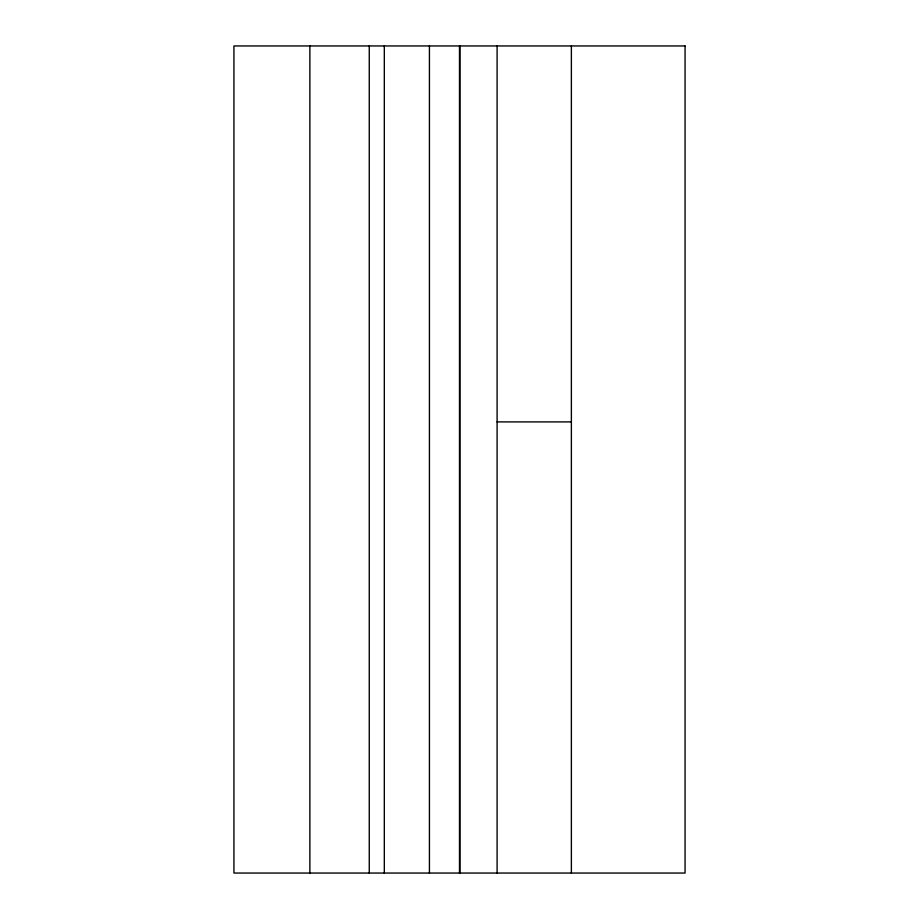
<?xml version="1.0" encoding="UTF-8"?>
<svg xmlns="http://www.w3.org/2000/svg" width="919" height="919" viewBox="0 0 919 919"><rect width="100%" height="100%" fill="white"/><g stroke="black" fill="none" stroke-linecap="round" stroke-linejoin="round"><path stroke-width="1.38" d="M497.099 421.901L571.377 421.901M571.377 45.95L571.377 873.05M497.099 45.95L497.099 873.05M459.937 45.95L459.937 873.05M459.5 45.95L459.5 873.05M429.426 45.95L429.426 873.05M384.314 45.95L384.314 873.05M369.266 45.95L369.266 873.05M309.875 45.95L309.875 873.05M685.069 45.95L233.931 45.95L233.931 873.05L685.069 873.05L685.069 45.95"/></g></svg>
